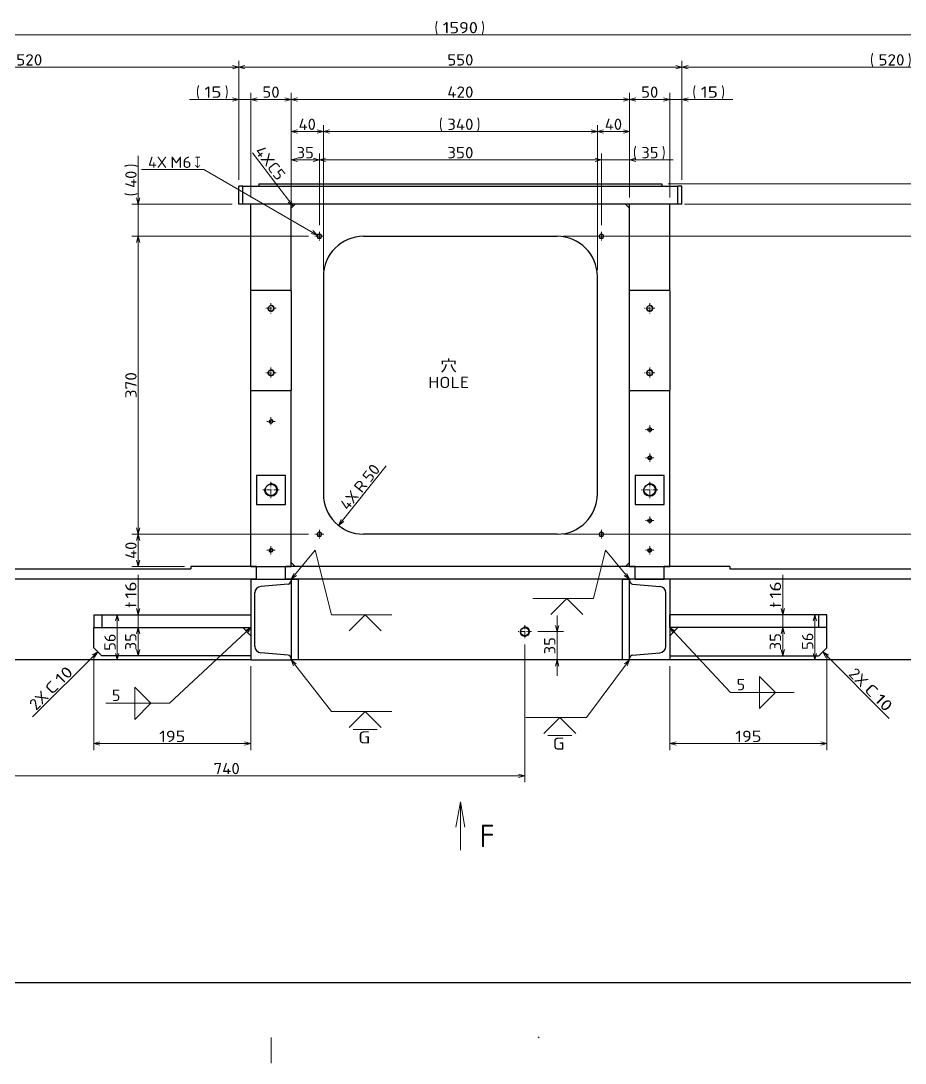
# Model space of a CAD drawing. Extents: x 0 to 1254, y -12 to 833.
# Drawn here: x 219.4 to 493.7, y 0 to 323.6 of the extents above; entities that cross this region are included whole.
import ezdxf
from ezdxf.enums import TextEntityAlignment as Align

# ---------------------------------------------------------------- set-up
doc = ezdxf.new("R2010")
doc.units = 0
doc.linetypes.add('DASHDOT', pattern=[18.5, 12, -3, 0.5, -3])
doc.layers.get('0').update_dxf_attribs({"lineweight": 13})
doc.styles.add('GDT', font='gdt.shx')
doc.styles.get("Standard").update_dxf_attribs({"font": 'isocp.shx'})
doc.dimstyles.get("Standard").update_dxf_attribs({"dimtxt": 2.5, "dimasz": 2.5, "dimexe": 1.25, "dimexo": 0.625, "dimtad": 1, "dimcen": 2.5, "dimadec": 0, "dimazin": 0, "dimtfac": 1, "dimtmove": 0, "dimatfit": 0, "dimfxl": 1, "dimarcsym": 0})

# ---------------------------------------------------------------- blocks, each defined once
blk = doc.blocks.new('*D7')
at = {"color": 7, "lineweight": 13}
blk.add_line((317.908657, 166.945635), (332.735651, 185.479376), dxfattribs=at)
blk.add_lwpolyline([(318.711269, 168.777525), (317.908657, 166.945635), (319.519684, 168.130793)], dxfattribs=at)
for s, rotation, width, p, p2 in [('50', 51.340198, 0.868248, (327.751087, 180.049063), (331.095825, 184.229986)), ('R', 51.340171, 1.078997, (325.104259, 176.74053), (327.126392, 179.268194)), ('4X', 51.340203, 0.953546, (320.806232, 171.367995), (324.479565, 175.959662))]:
    blk.add_text(s, height=3.5, rotation=rotation, dxfattribs=dict(at, width=width)).set_placement(p, p2, align=Align.FIT)
blk = doc.blocks.new('*D8')
at = {"color": 214, "lineweight": 13}
for p, q in [((276.165344, 277.413908), (256.835579, 277.413908)), ((311.318119, 257.081999), (276.165344, 277.413908))]:
    blk.add_line(p, q, dxfattribs=at)
blk.add_lwpolyline([(309.386669, 257.601134), (311.318119, 257.081999), (309.905006, 258.497313)], dxfattribs=at)
blk.add_arc((311.967346, 256.706496), 0.75, 357.166711, 170.000007, dxfattribs=at)
for s, width, p, p2 in [('4X', 0.953546, (258.835579, 277.913908), (264.715782, 277.913908)), ('M6', 0.967101, (265.715782, 277.913908), (272.324303, 277.913908))]:
    blk.add_text(s, height=3.5, dxfattribs=dict(at, width=width)).set_placement(p, p2, align=Align.FIT)
at = {"color": 214, "lineweight": 13, "style": 'GDT', "width": 0.52601}
blk.add_text('x', height=3.5, dxfattribs=at).set_placement((273.32431, 277.913908), (275.165344, 277.913908), align=Align.FIT)
blk = doc.blocks.new('*D11')
at = {"color": 7, "lineweight": 13}
for p, q in [((385.717346, 120.206496), (385.717346, 138.956496)), ((379.754847, 133.956496), (387.717346, 133.956496))]:
    blk.add_line(p, q, dxfattribs=at)
for points in [[(385.199709, 135.888348), (385.717346, 133.956496), (386.234983, 135.888348)], [(386.234983, 123.274644), (385.717346, 125.206496), (385.199709, 123.274644)]]:
    blk.add_lwpolyline(points, dxfattribs=at)
at = {"color": 7, "lineweight": 13, "width": 0.868247}
blk.add_text('35', height=3.5, rotation=90, dxfattribs=at).set_placement((385.217346, 126.9044), (385.217346, 132.258591), align=Align.FIT)
blk = doc.blocks.new('*D12')
at = {"color": 7, "lineweight": 13}
for p, q in [((426.467346, 266.706496), (607.717346, 266.706496)), ((605.717346, 154.206496), (605.717346, 266.706496)), ((556.467346, 154.206496), (607.717346, 154.206496))]:
    blk.add_line(p, q, dxfattribs=at)
for points in [[(606.234985, 264.774641), (605.717346, 266.706496), (605.199707, 264.774641)], [(605.199707, 156.138346), (605.717346, 154.206496), (606.234985, 156.138346)]]:
    blk.add_lwpolyline(points, dxfattribs=at)
for s, p in [(')', (605.217346, 215.51589)), ('(', (605.217346, 203.819067))]:
    blk.add_text(s, height=3.5, rotation=90.000003, dxfattribs=at).set_placement(p)
at = {"color": 7, "lineweight": 13, "width": 0.854609}
blk.add_text('450', height=3.5, rotation=90, dxfattribs=at).set_placement((605.217346, 206.397101), (605.217346, 214.51589), align=Align.FIT)
blk = doc.blocks.new('*D13')
at = {"color": 7, "lineweight": 13}
for p, q in [((605.717346, 266.706496), (605.717346, 285.185683)), ((420.217346, 272.956496), (607.717346, 272.956496)), ((426.467346, 266.706496), (607.717346, 266.706496))]:
    blk.add_line(p, q, dxfattribs=at)
for points in [[(606.234985, 271.024641), (605.717346, 272.956496), (605.199707, 271.024641)], [(605.199707, 268.63835), (605.717346, 266.706496), (606.234985, 268.63835)]]:
    blk.add_lwpolyline(points, dxfattribs=at)
at = {"color": 7, "lineweight": 13, "width": 0.868247}
blk.add_text('25', height=3.5, rotation=90, dxfattribs=at).set_placement((605.217346, 277.831496), (605.217346, 283.185683), align=Align.FIT)
blk = doc.blocks.new('*D14')
at = {"color": 7, "lineweight": 13}
for p, q in [((156.967346, 156.206496), (156.967346, 311.206496)), ((286.967346, 274.206496), (286.967346, 311.206496)), ((156.967346, 309.206496), (286.967346, 309.206496))]:
    blk.add_line(p, q, dxfattribs=at)
for points in [[(158.8992, 309.724135), (156.967346, 309.206496), (158.8992, 308.688856)], [(285.035492, 308.688856), (286.967346, 309.206496), (285.035492, 309.724135)]]:
    blk.add_lwpolyline(points, dxfattribs=at)
at = {"color": 7, "lineweight": 13, "width": 0.854608}
blk.add_text('520', height=3.5, dxfattribs=at).set_placement((217.907959, 309.706496), (226.026733, 309.706496), align=Align.FIT)
blk = doc.blocks.new('*D15')
at = {"color": 7, "lineweight": 13}
for p, q in [((286.967346, 274.206496), (286.967346, 311.206496)), ((424.467346, 274.206496), (424.467346, 311.206496)), ((286.967346, 309.206496), (424.467346, 309.206496))]:
    blk.add_line(p, q, dxfattribs=at)
for points in [[(288.8992, 309.724135), (286.967346, 309.206496), (288.8992, 308.688856)], [(422.535492, 308.688856), (424.467346, 309.206496), (422.535492, 309.724135)]]:
    blk.add_lwpolyline(points, dxfattribs=at)
at = {"color": 7, "lineweight": 13, "width": 0.854609}
blk.add_text('550', height=3.5, dxfattribs=at).set_placement((351.657953, 309.706496), (359.776739, 309.706496), align=Align.FIT)
blk = doc.blocks.new('*D16')
at = {"color": 7, "lineweight": 13}
for p, q in [((424.467346, 274.206496), (424.467346, 311.206496)), ((554.467346, 156.206496), (554.467346, 311.206496)), ((424.467346, 309.206496), (554.467346, 309.206496))]:
    blk.add_line(p, q, dxfattribs=at)
for points in [[(426.3992, 309.724135), (424.467346, 309.206496), (426.3992, 308.688856)], [(552.535492, 308.688856), (554.467346, 309.206496), (552.535492, 309.724135)]]:
    blk.add_lwpolyline(points, dxfattribs=at)
for s, p in [('(', (482.829918, 309.706496)), (')', (494.526733, 309.706496))]:
    blk.add_text(s, height=3.5, dxfattribs=at).set_placement(p)
at = {"color": 7, "lineweight": 13, "width": 0.854608}
blk.add_text('520', height=3.5, dxfattribs=at).set_placement((485.407959, 309.706496), (493.526733, 309.706496), align=Align.FIT)
blk = doc.blocks.new('*D17')
at = {"color": 7, "lineweight": 13}
for p, q in [((420.217346, 272.956496), (627.717346, 272.956496)), ((625.717346, 125.206496), (625.717346, 272.956496)), ((530.217346, 125.206496), (627.717346, 125.206496))]:
    blk.add_line(p, q, dxfattribs=at)
for points in [[(626.234985, 271.024641), (625.717346, 272.956496), (625.199707, 271.024641)], [(625.199707, 127.138347), (625.717346, 125.206496), (626.234985, 127.138347)]]:
    blk.add_lwpolyline(points, dxfattribs=at)
at = {"color": 7, "lineweight": 13, "width": 0.955152}
blk.add_text('591', height=3.5, rotation=90, dxfattribs=at).set_placement((625.217346, 195.022101), (625.217346, 203.14089), align=Align.FIT)
blk = doc.blocks.new('*D18')
at = {"color": 7, "lineweight": 13}
for p, q in [((156.967346, 156.206496), (156.967346, 321.206496)), ((554.467346, 156.206496), (554.467346, 321.206496)), ((156.967346, 319.206496), (554.467346, 319.206496))]:
    blk.add_line(p, q, dxfattribs=at)
for points in [[(158.8992, 319.724135), (156.967346, 319.206496), (158.8992, 318.688856)], [(552.535492, 318.688856), (554.467346, 319.206496), (552.535492, 319.724135)]]:
    blk.add_lwpolyline(points, dxfattribs=at)
for s, p in [(')', (362.159037, 319.706496)), ('(', (347.697621, 319.706496))]:
    blk.add_text(s, height=3.5, dxfattribs=at).set_placement(p)
at = {"color": 7, "lineweight": 13, "width": 0.848056}
blk.add_text('1590', height=3.5, dxfattribs=at).set_placement((350.275656, 319.706496), (361.159037, 319.706496), align=Align.FIT)
blk = doc.blocks.new('*D23')
at = {"color": 7, "lineweight": 13}
for p, q in [((241.967346, 126.956496), (241.967346, 97.206496)), ((290.717346, 123.206496), (290.717346, 97.206496)), ((241.967346, 99.206496), (290.717346, 99.206496))]:
    blk.add_line(p, q, dxfattribs=at)
for points in [[(243.8992, 99.724133), (241.967346, 99.206496), (243.8992, 98.688858)], [(288.785492, 98.688858), (290.717346, 99.206496), (288.785492, 99.724133)]]:
    blk.add_lwpolyline(points, dxfattribs=at)
at = {"color": 7, "lineweight": 13, "width": 0.854609}
blk.add_text('195', height=3.5, dxfattribs=at).set_placement((262.282951, 99.706496), (270.401741, 99.706496), align=Align.FIT)
blk = doc.blocks.new('*D24')
at = {"color": 7, "lineweight": 13}
for p, q in [((469.467346, 126.956496), (469.467346, 97.206496)), ((420.717346, 123.206496), (420.717346, 97.206496)), ((420.717346, 99.206496), (469.467346, 99.206496))]:
    blk.add_line(p, q, dxfattribs=at)
for points in [[(422.6492, 99.724133), (420.717346, 99.206496), (422.6492, 98.688858)], [(467.535492, 98.688858), (469.467346, 99.206496), (467.535492, 99.724133)]]:
    blk.add_lwpolyline(points, dxfattribs=at)
at = {"color": 7, "lineweight": 13, "width": 0.854609}
blk.add_text('195', height=3.5, dxfattribs=at).set_placement((441.032951, 99.706496), (449.151741, 99.706496), align=Align.FIT)
blk = doc.blocks.new('*D25')
at = {"color": 7, "lineweight": 13}
for p, q in [((256.217346, 135.206496), (253.717346, 135.206496)), ((255.717346, 126.456496), (255.717346, 135.206496))]:
    blk.add_line(p, q, dxfattribs=at)
for points in [[(256.234985, 133.274644), (255.717346, 135.206496), (255.199707, 133.274644)], [(255.199707, 128.388347), (255.717346, 126.456496), (256.234985, 128.388347)]]:
    blk.add_lwpolyline(points, dxfattribs=at)
at = {"color": 7, "lineweight": 13, "width": 0.868247}
blk.add_text('35', height=3.5, rotation=90, dxfattribs=at).set_placement((255.217346, 128.1544), (255.217346, 133.508591), align=Align.FIT)
blk = doc.blocks.new('*D26')
at = {"color": 7, "lineweight": 13}
for p, q in [((255.717346, 130.206496), (255.717346, 151.560686)), ((256.217346, 139.206496), (253.717346, 139.206496)), ((256.217346, 135.206496), (253.717346, 135.206496))]:
    blk.add_line(p, q, dxfattribs=at)
for points in [[(255.199707, 141.138348), (255.717346, 139.206496), (256.234985, 141.138348)], [(256.234985, 133.274644), (255.717346, 135.206496), (255.199707, 133.274644)]]:
    blk.add_lwpolyline(points, dxfattribs=at)
for s, width, p, p2 in [('16', 0.868247, (255.217346, 144.206496), (255.217346, 149.560686)), ('t', 1.092485, (255.217346, 141.385687), (255.217346, 143.206496))]:
    blk.add_text(s, height=3.5, rotation=90, dxfattribs=dict(at, width=width)).set_placement(p, p2, align=Align.FIT)
blk = doc.blocks.new('*D27')
at = {"color": 7, "lineweight": 13}
for p, q in [((387.717346, 164.206496), (597.717346, 164.206496)), ((595.717346, 154.206496), (595.717346, 164.206496)), ((556.467346, 154.206496), (597.717346, 154.206496))]:
    blk.add_line(p, q, dxfattribs=at)
for points in [[(596.234985, 162.274645), (595.717346, 164.206496), (595.199707, 162.274645)], [(595.199707, 156.138346), (595.717346, 154.206496), (596.234985, 156.138346)]]:
    blk.add_lwpolyline(points, dxfattribs=at)
at = {"color": 7, "lineweight": 13, "width": 0.868247}
blk.add_text('40', height=3.5, rotation=90, dxfattribs=at).set_placement((595.217346, 156.529402), (595.217346, 161.883589), align=Align.FIT)
blk = doc.blocks.new('*D28')
at = {"color": 7, "lineweight": 13}
for p, q in [((387.717346, 256.706496), (597.717346, 256.706496)), ((595.717346, 164.206496), (595.717346, 256.706496)), ((387.717346, 164.206496), (597.717346, 164.206496))]:
    blk.add_line(p, q, dxfattribs=at)
for points in [[(596.234985, 254.774641), (595.717346, 256.706496), (595.199707, 254.774641)], [(595.199707, 166.138346), (595.717346, 164.206496), (596.234985, 166.138346)]]:
    blk.add_lwpolyline(points, dxfattribs=at)
for s, p in [(')', (595.217346, 215.51589)), ('(', (595.217346, 203.819067))]:
    blk.add_text(s, height=3.5, rotation=90.000003, dxfattribs=at).set_placement(p)
at = {"color": 7, "lineweight": 13, "width": 0.854609}
blk.add_text('370', height=3.5, rotation=90, dxfattribs=at).set_placement((595.217346, 206.397101), (595.217346, 214.51589), align=Align.FIT)
blk = doc.blocks.new('*D29')
at = {"color": 7, "lineweight": 13}
for p, q in [((425.217346, 266.706496), (597.717346, 266.706496)), ((595.717346, 256.706496), (595.717346, 266.706496)), ((387.717346, 256.706496), (597.717346, 256.706496))]:
    blk.add_line(p, q, dxfattribs=at)
for points in [[(596.234985, 264.774641), (595.717346, 266.706496), (595.199707, 264.774641)], [(595.199707, 258.63835), (595.717346, 256.706496), (596.234985, 258.63835)]]:
    blk.add_lwpolyline(points, dxfattribs=at)
at = {"color": 7, "lineweight": 13, "width": 0.868247}
blk.add_text('40', height=3.5, rotation=90, dxfattribs=at).set_placement((595.217346, 259.029402), (595.217346, 264.383589), align=Align.FIT)
blk = doc.blocks.new('*D30')
at = {"color": 7, "lineweight": 13}
for p, q in [((420.717346, 268.706496), (420.717346, 301.206496)), ((424.467346, 274.206496), (424.467346, 301.206496)), ((415.717346, 299.206496), (440.215721, 299.206496))]:
    blk.add_line(p, q, dxfattribs=at)
for points in [[(418.785496, 298.688856), (420.717346, 299.206496), (418.785496, 299.724135)], [(426.3992, 299.724135), (424.467346, 299.206496), (426.3992, 298.688856)]]:
    blk.add_lwpolyline(points, dxfattribs=at)
for s, p in [('(', (427.70546, 299.706496)), (')', (436.637688, 299.706496))]:
    blk.add_text(s, height=3.5, dxfattribs=at).set_placement(p)
at = {"color": 7, "lineweight": 13, "width": 0.868247}
blk.add_text('15', height=3.5, dxfattribs=at).set_placement((430.283501, 299.706496), (435.637688, 299.706496), align=Align.FIT)
blk = doc.blocks.new('*D31')
at = {"color": 7, "lineweight": 13}
for p, q in [((408.217346, 268.706496), (408.217346, 301.206496)), ((420.717346, 268.706496), (420.717346, 301.206496)), ((408.217346, 299.206496), (420.717346, 299.206496))]:
    blk.add_line(p, q, dxfattribs=at)
for points in [[(410.149197, 299.724135), (408.217346, 299.206496), (410.149197, 298.688856)], [(418.785496, 298.688856), (420.717346, 299.206496), (418.785496, 299.724135)]]:
    blk.add_lwpolyline(points, dxfattribs=at)
at = {"color": 7, "lineweight": 13, "width": 0.868247}
blk.add_text('50', height=3.5, dxfattribs=at).set_placement((411.790253, 299.706496), (417.14444, 299.706496), align=Align.FIT)
blk = doc.blocks.new('*D32')
at = {"color": 7, "lineweight": 13}
for p, q in [((303.217346, 268.706496), (303.217346, 301.206496)), ((408.217346, 268.706496), (408.217346, 301.206496)), ((303.217346, 299.206496), (408.217346, 299.206496))]:
    blk.add_line(p, q, dxfattribs=at)
for points in [[(305.149197, 299.724135), (303.217346, 299.206496), (305.149197, 298.688856)], [(406.285496, 298.688856), (408.217346, 299.206496), (406.285496, 299.724135)]]:
    blk.add_lwpolyline(points, dxfattribs=at)
at = {"color": 7, "lineweight": 13, "width": 0.854609}
blk.add_text('420', height=3.5, dxfattribs=at).set_placement((351.657953, 299.706496), (359.776739, 299.706496), align=Align.FIT)
blk = doc.blocks.new('*D33')
at = {"color": 7, "lineweight": 13}
for p, q in [((290.717346, 268.706496), (290.717346, 301.206496)), ((303.217346, 268.706496), (303.217346, 301.206496)), ((290.717346, 299.206496), (303.217346, 299.206496))]:
    blk.add_line(p, q, dxfattribs=at)
for points in [[(292.649197, 299.724135), (290.717346, 299.206496), (292.649197, 298.688856)], [(301.285496, 298.688856), (303.217346, 299.206496), (301.285496, 299.724135)]]:
    blk.add_lwpolyline(points, dxfattribs=at)
at = {"color": 7, "lineweight": 13, "width": 0.868247}
blk.add_text('50', height=3.5, dxfattribs=at).set_placement((294.290253, 299.706496), (299.64444, 299.706496), align=Align.FIT)
blk = doc.blocks.new('*D34')
at = {"color": 7, "lineweight": 13}
for p, q in [((286.967346, 274.206496), (286.967346, 301.206496)), ((290.717346, 268.706496), (290.717346, 301.206496)), ((271.700371, 299.206496), (295.717346, 299.206496))]:
    blk.add_line(p, q, dxfattribs=at)
for points in [[(285.035492, 298.688856), (286.967346, 299.206496), (285.035492, 299.724135)], [(292.649197, 299.724135), (290.717346, 299.206496), (292.649197, 298.688856)]]:
    blk.add_lwpolyline(points, dxfattribs=at)
for s, p in [('(', (273.700371, 299.706496)), (')', (282.632599, 299.706496))]:
    blk.add_text(s, height=3.5, dxfattribs=at).set_placement(p)
at = {"color": 7, "lineweight": 13, "width": 0.868247}
blk.add_text('15', height=3.5, dxfattribs=at).set_placement((276.278412, 299.706496), (281.632599, 299.706496), align=Align.FIT)
blk = doc.blocks.new('*D35')
at = {"color": 7, "lineweight": 13}
for p, q in [((398.217346, 246.206496), (398.217346, 291.206496)), ((398.217346, 289.206496), (408.217346, 289.206496)), ((408.217346, 268.706496), (408.217346, 291.206496))]:
    blk.add_line(p, q, dxfattribs=at)
for points in [[(400.149197, 289.724135), (398.217346, 289.206496), (400.149197, 288.688856)], [(406.285496, 288.688856), (408.217346, 289.206496), (406.285496, 289.724135)]]:
    blk.add_lwpolyline(points, dxfattribs=at)
at = {"color": 7, "lineweight": 13, "width": 0.868247}
blk.add_text('40', height=3.5, dxfattribs=at).set_placement((400.540253, 289.706496), (405.89444, 289.706496), align=Align.FIT)
blk = doc.blocks.new('*D36')
at = {"color": 7, "lineweight": 13}
for p, q in [((313.217346, 246.206496), (313.217346, 291.206496)), ((313.217346, 289.206496), (398.217346, 289.206496)), ((398.217346, 246.206496), (398.217346, 291.206496))]:
    blk.add_line(p, q, dxfattribs=at)
for points in [[(315.149197, 289.724135), (313.217346, 289.206496), (315.149197, 288.688856)], [(396.285496, 288.688856), (398.217346, 289.206496), (396.285496, 289.724135)]]:
    blk.add_lwpolyline(points, dxfattribs=at)
for s, p in [('(', (349.079919, 289.706496)), (')', (360.776739, 289.706496))]:
    blk.add_text(s, height=3.5, dxfattribs=at).set_placement(p)
at = {"color": 7, "lineweight": 13, "width": 0.854609}
blk.add_text('340', height=3.5, dxfattribs=at).set_placement((351.657953, 289.706496), (359.776739, 289.706496), align=Align.FIT)
blk = doc.blocks.new('*D37')
at = {"color": 7, "lineweight": 13}
for p, q in [((303.217346, 267.456496), (303.217346, 291.206496)), ((303.217346, 289.206496), (313.217346, 289.206496)), ((313.217346, 246.206496), (313.217346, 291.206496))]:
    blk.add_line(p, q, dxfattribs=at)
for points in [[(305.149197, 289.724135), (303.217346, 289.206496), (305.149197, 288.688856)], [(311.285496, 288.688856), (313.217346, 289.206496), (311.285496, 289.724135)]]:
    blk.add_lwpolyline(points, dxfattribs=at)
at = {"color": 7, "lineweight": 13, "width": 0.868247}
blk.add_text('40', height=3.5, dxfattribs=at).set_placement((305.540253, 289.706496), (310.89444, 289.706496), align=Align.FIT)
blk = doc.blocks.new('*D38')
at = {"color": 7, "lineweight": 13}
for p, q in [((455.217346, 135.206496), (457.717346, 135.206496)), ((455.717346, 126.456496), (455.717346, 135.206496))]:
    blk.add_line(p, q, dxfattribs=at)
for points in [[(456.234985, 133.274644), (455.717346, 135.206496), (455.199707, 133.274644)], [(455.199707, 128.388347), (455.717346, 126.456496), (456.234985, 128.388347)]]:
    blk.add_lwpolyline(points, dxfattribs=at)
at = {"color": 7, "lineweight": 13, "width": 0.868247}
blk.add_text('35', height=3.5, rotation=90, dxfattribs=at).set_placement((455.217346, 128.1544), (455.217346, 133.508591), align=Align.FIT)
blk = doc.blocks.new('*D39')
at = {"color": 7, "lineweight": 13}
for p, q in [((455.717346, 130.206496), (455.717346, 151.560686)), ((455.217346, 139.206496), (457.717346, 139.206496)), ((455.217346, 135.206496), (457.717346, 135.206496))]:
    blk.add_line(p, q, dxfattribs=at)
for points in [[(455.199707, 141.138348), (455.717346, 139.206496), (456.234985, 141.138348)], [(456.234985, 133.274644), (455.717346, 135.206496), (455.199707, 133.274644)]]:
    blk.add_lwpolyline(points, dxfattribs=at)
for s, width, p, p2 in [('16', 0.868247, (455.217346, 144.206496), (455.217346, 149.560686)), ('t', 1.092485, (455.217346, 141.385687), (455.217346, 143.206496))]:
    blk.add_text(s, height=3.5, rotation=90, dxfattribs=dict(at, width=width)).set_placement(p, p2, align=Align.FIT)
blk = doc.blocks.new('*D40')
at = {"color": 7, "lineweight": 13}
for p, q in [((256.217346, 139.206496), (247.278183, 139.206496)), ((249.278183, 125.206496), (249.278183, 139.206496))]:
    blk.add_line(p, q, dxfattribs=at)
for points in [[(249.795822, 137.274643), (249.278183, 139.206496), (248.760544, 137.274643)], [(248.760544, 127.138347), (249.278183, 125.206496), (249.795822, 127.138347)]]:
    blk.add_lwpolyline(points, dxfattribs=at)
at = {"color": 7, "lineweight": 13, "width": 0.868247}
blk.add_text('56', height=3.5, rotation=90, dxfattribs=at).set_placement((248.778183, 128.017369), (248.778183, 133.371559), align=Align.FIT)
blk = doc.blocks.new('*D41')
at = {"color": 7, "lineweight": 13}
for p, q in [((455.217346, 139.206496), (467.717346, 139.206496)), ((465.717346, 125.206496), (465.717346, 139.206496))]:
    blk.add_line(p, q, dxfattribs=at)
for points in [[(466.234985, 137.274643), (465.717346, 139.206496), (465.199707, 137.274643)], [(465.199707, 127.138347), (465.717346, 125.206496), (466.234985, 127.138347)]]:
    blk.add_lwpolyline(points, dxfattribs=at)
at = {"color": 7, "lineweight": 13, "width": 0.868247}
blk.add_text('56', height=3.5, rotation=90, dxfattribs=at).set_placement((465.217346, 128.295742), (465.217346, 133.649933), align=Align.FIT)
blk = doc.blocks.new('*D42')
at = {"color": 7, "lineweight": 13}
for p, q in [((420.217346, 272.956496), (617.717346, 272.956496)), ((615.717346, 154.206496), (615.717346, 272.956496)), ((556.467346, 154.206496), (617.717346, 154.206496))]:
    blk.add_line(p, q, dxfattribs=at)
for points in [[(616.234985, 271.024641), (615.717346, 272.956496), (615.199707, 271.024641)], [(615.199707, 156.138346), (615.717346, 154.206496), (616.234985, 156.138346)]]:
    blk.add_lwpolyline(points, dxfattribs=at)
for s, p in [(')', (615.217346, 218.64089)), ('(', (615.217346, 206.944067))]:
    blk.add_text(s, height=3.5, rotation=90.000003, dxfattribs=at).set_placement(p)
at = {"color": 7, "lineweight": 13, "width": 0.854609}
blk.add_text('475', height=3.5, rotation=90, dxfattribs=at).set_placement((615.217346, 209.522101), (615.217346, 217.64089), align=Align.FIT)
blk = doc.blocks.new('*D44')
at = {"color": 7, "lineweight": 13}
for p, q in [((190.717346, 129.918995), (190.717346, 87.206496)), ((375.717346, 129.918995), (375.717346, 87.206496)), ((190.717346, 89.206496), (375.717346, 89.206496))]:
    blk.add_line(p, q, dxfattribs=at)
for points in [[(192.6492, 89.724133), (190.717346, 89.206496), (192.6492, 88.688858)], [(373.785494, 88.688858), (375.717346, 89.206496), (373.785494, 89.724133)]]:
    blk.add_lwpolyline(points, dxfattribs=at)
at = {"color": 7, "lineweight": 13, "width": 0.854609}
blk.add_text('740', height=3.5, dxfattribs=at).set_placement((279.157951, 89.706496), (287.276741, 89.706496), align=Align.FIT)
blk = doc.blocks.new('*D46')
at = {"color": 7, "lineweight": 13}
for p, q in [((303.217346, 267.456496), (303.217346, 282.403776)), ((311.967346, 260.106489), (311.967346, 282.403776)), ((303.217346, 280.403776), (311.967346, 280.403776))]:
    blk.add_line(p, q, dxfattribs=at)
for points in [[(305.149197, 280.921416), (303.217346, 280.403776), (305.149197, 279.886137)], [(310.035496, 279.886137), (311.967346, 280.403776), (310.035496, 280.921416)]]:
    blk.add_lwpolyline(points, dxfattribs=at)
at = {"color": 7, "lineweight": 13, "width": 0.868247}
blk.add_text('35', height=3.5, dxfattribs=at).set_placement((304.915253, 280.903776), (310.26944, 280.903776), align=Align.FIT)
blk = doc.blocks.new('*D47')
at = {"color": 7, "lineweight": 13}
for p, q in [((311.967346, 260.106489), (311.967346, 282.403776)), ((399.467346, 260.106489), (399.467346, 282.403776)), ((311.967346, 280.403776), (399.467346, 280.403776))]:
    blk.add_line(p, q, dxfattribs=at)
for points in [[(313.899197, 280.921416), (311.967346, 280.403776), (313.899197, 279.886137)], [(397.535496, 279.886137), (399.467346, 280.403776), (397.535496, 280.921416)]]:
    blk.add_lwpolyline(points, dxfattribs=at)
at = {"color": 7, "lineweight": 13, "width": 0.854609}
blk.add_text('350', height=3.5, dxfattribs=at).set_placement((351.657953, 280.903776), (359.776739, 280.903776), align=Align.FIT)
blk = doc.blocks.new('*D48')
at = {"color": 7, "lineweight": 13}
for p, q in [((399.467346, 260.106489), (399.467346, 282.403776)), ((408.217346, 268.706496), (408.217346, 282.403776)), ((394.467346, 280.403776), (421.78949, 280.403776))]:
    blk.add_line(p, q, dxfattribs=at)
for points in [[(397.535496, 279.886137), (399.467346, 280.403776), (397.535496, 280.921416)], [(410.149197, 280.921416), (408.217346, 280.403776), (410.149197, 279.886137)]]:
    blk.add_lwpolyline(points, dxfattribs=at)
for s, p in [('(', (409.279232, 280.903776)), (')', (418.21146, 280.903776))]:
    blk.add_text(s, height=3.5, dxfattribs=at).set_placement(p)
at = {"color": 7, "lineweight": 13, "width": 0.868247}
blk.add_text('35', height=3.5, dxfattribs=at).set_placement((411.857269, 280.903776), (417.211456, 280.903776), align=Align.FIT)
blk = doc.blocks.new('*D49')
at = {"color": 7, "lineweight": 13}
for p, q in [((255.774689, 251.706496), (255.774689, 281.638716)), ((284.967346, 266.706496), (253.774689, 266.706496)), ((308.567345, 256.706496), (253.774689, 256.706496))]:
    blk.add_line(p, q, dxfattribs=at)
for points in [[(255.25705, 268.63835), (255.774689, 266.706496), (256.292328, 268.63835)], [(256.292328, 254.774641), (255.774689, 256.706496), (255.25705, 254.774641)]]:
    blk.add_lwpolyline(points, dxfattribs=at)
for s, p in [(')', (255.274689, 278.060683)), ('(', (255.274689, 269.128462))]:
    blk.add_text(s, height=3.5, rotation=90.000003, dxfattribs=at).set_placement(p)
at = {"color": 7, "lineweight": 13, "width": 0.868247}
blk.add_text('40', height=3.5, rotation=90, dxfattribs=at).set_placement((255.274689, 271.706496), (255.274689, 277.060683), align=Align.FIT)
blk = doc.blocks.new('*D50')
at = {"color": 7, "lineweight": 13}
for p, q in [((308.567345, 256.706496), (253.774689, 256.706496)), ((255.774689, 164.206496), (255.774689, 256.706496)), ((308.567345, 164.206496), (253.774689, 164.206496))]:
    blk.add_line(p, q, dxfattribs=at)
for points in [[(256.292328, 254.774641), (255.774689, 256.706496), (255.25705, 254.774641)], [(255.25705, 166.138346), (255.774689, 164.206496), (256.292328, 166.138346)]]:
    blk.add_lwpolyline(points, dxfattribs=at)
at = {"color": 7, "lineweight": 13, "width": 0.854609}
blk.add_text('370', height=3.5, rotation=90, dxfattribs=at).set_placement((255.274689, 206.397101), (255.274689, 214.51589), align=Align.FIT)
blk = doc.blocks.new('*D51')
at = {"color": 7, "lineweight": 13}
for p, q in [((308.567345, 164.206496), (253.774689, 164.206496)), ((255.774689, 154.206496), (255.774689, 164.206496)), ((270.092346, 154.206496), (253.774689, 154.206496))]:
    blk.add_line(p, q, dxfattribs=at)
for points in [[(256.292328, 162.274645), (255.774689, 164.206496), (255.25705, 162.274645)], [(255.25705, 156.138346), (255.774689, 154.206496), (256.292328, 156.138346)]]:
    blk.add_lwpolyline(points, dxfattribs=at)
at = {"color": 7, "lineweight": 13, "width": 0.868247}
blk.add_text('40', height=3.5, rotation=90, dxfattribs=at).set_placement((255.274689, 156.529402), (255.274689, 161.883589), align=Align.FIT)

msp = doc.modelspace()

# ---------------------------------------------------------------- linework, layer by layer
at = {"color": 7, "lineweight": 25}
for p, q in [((288.2173, 272.2065), (286.9673, 272.2065)), ((286.9673, 266.7065), (286.9673, 272.2065)), ((288.2173, 266.7065), (288.2173, 272.2065)), ((288.2173, 272.2065), (423.2173, 272.2065)), ((293.2173, 272.9565), (418.2173, 272.9565)), ((293.2173, 272.9565), (293.2173, 272.2065)), ((418.2173, 272.9565), (418.2173, 272.2065)), ((423.2173, 266.7065), (423.2173, 272.2065)), ((424.4673, 272.2065), (423.2173, 272.2065)), ((424.4673, 266.7065), (424.4673, 272.2065)), ((288.2173, 266.7065), (286.9673, 266.7065)), ((423.2173, 266.7065), (288.2173, 266.7065)), ((290.7173, 239.7065), (290.7173, 266.7065)), ((303.2173, 239.7065), (303.2173, 266.7065)), ((303.2173, 265.4565), (304.4673, 266.7065)), ((303.2173, 239.7065), (303.2173, 265.4565)), ((406.9673, 266.7065), (408.2173, 265.4565)), ((408.2173, 239.7065), (408.2173, 266.7065)), ((420.7173, 239.7065), (420.7173, 266.7065)), ((424.4673, 266.7065), (423.2173, 266.7065)), ((325.7173, 256.7065), (385.7173, 256.7065)), ((313.2173, 244.2065), (313.2173, 176.7065)), ((398.2173, 176.7065), (398.2173, 244.2065)), ((290.7173, 239.7065), (290.9673, 239.9565)), ((290.7173, 208.9565), (290.7173, 239.7065)), ((290.9673, 239.9565), (302.9673, 239.9565)), ((302.9673, 239.9565), (303.2173, 239.7065)), ((303.2173, 239.7065), (303.2173, 208.9565)), ((408.2173, 239.7065), (408.4673, 239.9565)), ((408.2173, 208.9565), (408.2173, 239.7065)), ((408.4673, 239.9565), (420.4673, 239.9565)), ((420.4673, 239.9565), (420.7173, 239.7065)), ((420.7173, 239.7065), (420.7173, 208.9565)), ((290.7173, 154.2065), (290.7173, 208.9565)), ((290.7173, 208.9565), (290.9673, 208.7065)), ((302.9673, 208.7065), (290.9673, 208.7065)), ((303.2173, 208.9565), (302.9673, 208.7065)), ((303.2173, 154.2065), (303.2173, 208.9565)), ((303.2173, 155.4565), (303.2173, 208.9565)), ((408.2173, 154.2065), (408.2173, 208.9565)), ((408.2173, 208.9565), (408.4673, 208.7065)), ((420.4673, 208.7065), (408.4673, 208.7065)), ((420.7173, 208.9565), (420.4673, 208.7065)), ((420.7173, 154.2065), (420.7173, 208.9565)), ((301.4673, 182.4565), (292.4673, 182.4565)), ((292.4673, 182.4565), (292.4673, 173.4565)), ((301.4673, 173.4565), (301.4673, 182.4565)), ((418.9673, 182.4565), (409.9673, 182.4565)), ((409.9673, 182.4565), (409.9673, 173.4565)), ((418.9673, 173.4565), (418.9673, 182.4565)), ((292.4673, 173.4565), (301.4673, 173.4565)), ((409.9673, 173.4565), (418.9673, 173.4565)), ((385.7173, 164.2065), (325.7173, 164.2065)), ((303.2173, 155.4565), (304.4673, 154.2065)), ((408.2173, 155.4565), (406.9673, 154.2065)), ((192.5923, 153.4565), (272.0923, 153.4565)), ((272.0923, 154.2065), (272.0923, 153.4565)), ((292.4673, 154.2065), (272.0923, 154.2065)), ((290.7173, 154.2065), (292.3173, 154.2065)), ((292.4673, 154.2065), (292.3173, 154.2065)), ((292.4673, 154.2065), (301.4673, 154.2065)), ((292.4673, 150.2065), (292.4673, 154.2065)), ((409.9673, 154.2065), (301.4673, 154.2065)), ((301.6173, 154.2065), (301.4673, 154.2065)), ((301.4673, 150.2065), (301.4673, 154.2065)), ((301.6173, 154.2065), (303.2173, 154.2065)), ((406.9673, 154.2065), (304.4673, 154.2065)), ((408.2173, 154.2065), (409.8173, 154.2065)), ((409.9673, 154.2065), (409.8173, 154.2065)), ((409.9673, 154.2065), (418.9673, 154.2065)), ((409.9673, 150.2065), (409.9673, 154.2065)), ((439.3423, 154.2065), (418.9673, 154.2065)), ((419.1173, 154.2065), (418.9673, 154.2065)), ((418.9673, 150.2065), (418.9673, 154.2065)), ((419.1173, 154.2065), (420.7173, 154.2065)), ((439.3423, 154.2065), (439.3423, 153.4565)), ((439.3423, 153.4565), (518.8423, 153.4565)), ((292.4673, 150.2065), (158.2173, 150.2065)), ((292.4673, 150.2065), (183.2173, 150.2065)), ((290.7173, 150.2065), (303.2173, 150.2065)), ((290.7173, 150.2065), (290.7173, 125.2065)), ((292.4673, 150.2065), (301.4673, 150.2065)), ((409.9673, 150.2065), (301.4673, 150.2065)), ((409.9673, 150.2065), (301.4673, 150.2065)), ((303.2173, 150.2065), (303.2173, 149.7399)), ((303.2173, 150.2065), (303.2173, 125.2065)), ((303.2173, 150.2065), (305.4673, 150.2065)), ((305.4673, 125.2065), (305.4673, 150.2065)), ((405.9673, 150.2065), (405.9673, 125.2065)), ((405.9673, 150.2065), (408.2173, 150.2065)), ((420.7173, 150.2065), (408.2173, 150.2065)), ((408.2173, 150.2065), (408.2173, 149.7399)), ((408.2173, 125.2065), (408.2173, 150.2065)), ((409.9673, 150.2065), (418.9673, 150.2065)), ((553.2173, 150.2065), (418.9673, 150.2065)), ((528.2173, 150.2065), (418.9673, 150.2065)), ((420.7173, 150.2065), (420.7173, 125.2065)), ((291.9673, 129.4063), (291.9673, 146.0067)), ((302.3045, 148.7438), (293.793, 147.9991)), ((409.1302, 148.7438), (417.6417, 147.9991)), ((419.4673, 129.4063), (419.4673, 146.0067)), ((241.9673, 139.2065), (244.4673, 139.2065)), ((241.9673, 139.2065), (241.9673, 135.2065)), ((244.4673, 139.2065), (244.4673, 135.2065)), ((244.4673, 139.2065), (290.7173, 139.2065)), ((290.7173, 139.2065), (290.7173, 135.2065)), ((420.7173, 135.2065), (420.7173, 139.2065)), ((466.9673, 139.2065), (420.7173, 139.2065)), ((466.9673, 135.2065), (466.9673, 139.2065)), ((469.4673, 139.2065), (466.9673, 139.2065)), ((469.4673, 135.2065), (469.4673, 139.2065)), ((241.9673, 128.9565), (241.9673, 135.2065)), ((241.9673, 135.2065), (244.4673, 135.2065)), ((244.4673, 135.2065), (290.7173, 135.2065)), ((288.2173, 135.2065), (290.7173, 132.7065)), ((423.2173, 135.2065), (420.7173, 132.7065)), ((466.9673, 135.2065), (420.7173, 135.2065)), ((420.7173, 132.7065), (420.7173, 126.4565)), ((469.4673, 135.2065), (466.9673, 135.2065)), ((469.4673, 128.9565), (469.4673, 135.2065)), ((241.9673, 128.9565), (244.4673, 126.4565)), ((290.7173, 126.4565), (244.4673, 126.4565)), ((302.3045, 126.6692), (293.793, 127.4139)), ((409.1302, 126.6692), (417.6417, 127.4139)), ((420.7173, 126.4565), (466.9673, 126.4565)), ((469.4673, 128.9565), (466.9673, 126.4565)), ((290.7173, 125.2065), (183.2173, 125.2065)), ((290.7173, 125.2065), (303.2173, 125.2065)), ((303.2173, 125.2065), (303.2173, 125.673)), ((305.4673, 125.2065), (303.2173, 125.2065)), ((405.9673, 125.2065), (305.4673, 125.2065)), ((408.2173, 125.2065), (405.9673, 125.2065)), ((408.2173, 125.2065), (408.2173, 125.673)), ((420.7173, 125.2065), (408.2173, 125.2065)), ((528.2173, 125.2065), (420.7173, 125.2065)), ((40, 25), (1164, 25))]:
    msp.add_line(p, q, dxfattribs=at)
at = {"color": 7, "linetype": 'DASHDOT', "lineweight": 13, "ltscale": 0.07}
for p, q in [((313.3673, 256.7065), (310.5673, 256.7065)), ((311.9673, 258.1065), (311.9673, 255.3065)), ((400.8673, 256.7065), (398.0673, 256.7065)), ((399.4673, 258.1065), (399.4673, 255.3065)), ((311.9673, 165.6065), (311.9673, 162.8065)), ((399.4673, 165.6065), (399.4673, 162.8065)), ((313.3673, 164.2065), (310.5673, 164.2065)), ((400.8673, 164.2065), (398.0673, 164.2065))]:
    msp.add_line(p, q, dxfattribs=at)
at = {"color": 7, "linetype": 'DASHDOT', "lineweight": 13, "ltscale": 0.08}
for p, q in [((298.5673, 234.3315), (295.3673, 234.3315)), ((296.9673, 235.9315), (296.9673, 232.7315)), ((416.0673, 234.3315), (412.8673, 234.3315)), ((414.4673, 235.9315), (414.4673, 232.7315)), ((298.5673, 214.3315), (295.3673, 214.3315)), ((296.9673, 215.9315), (296.9673, 212.7315)), ((416.0673, 214.3315), (412.8673, 214.3315)), ((414.4673, 215.9315), (414.4673, 212.7315))]:
    msp.add_line(p, q, dxfattribs=at)
at = {"color": 7, "linetype": 'DASHDOT', "lineweight": 13, "ltscale": 0.064375}
for p, q in [((298.2548, 199.2065), (295.6798, 199.2065)), ((296.9673, 200.494), (296.9673, 197.919)), ((414.4673, 197.994), (414.4673, 195.419)), ((415.7548, 196.7065), (413.1798, 196.7065)), ((415.7548, 187.9565), (413.1798, 187.9565)), ((414.4673, 189.244), (414.4673, 186.669)), ((415.7548, 168.4565), (413.1798, 168.4565)), ((414.4673, 169.744), (414.4673, 167.169)), ((298.2548, 159.2065), (295.6798, 159.2065)), ((296.9673, 160.494), (296.9673, 157.919)), ((415.7548, 159.2065), (413.1798, 159.2065)), ((414.4673, 160.494), (414.4673, 157.919))]:
    msp.add_line(p, q, dxfattribs=at)
at = {"color": 7, "linetype": 'DASHDOT', "lineweight": 13, "ltscale": 0.12625}
for p, q in [((296.9673, 180.4815), (296.9673, 175.4315)), ((414.4673, 180.4815), (414.4673, 175.4315)), ((299.4923, 177.9565), (294.4423, 177.9565)), ((416.9923, 177.9565), (411.9423, 177.9565))]:
    msp.add_line(p, q, dxfattribs=at)
at = {"color": 7, "lineweight": 13}
for p, q in [((378.2173, 144.2065), (396.999, 144.2065)), ((315.7173, 139.2065), (334.499, 139.2065)), ((436.7173, 139.2065), (432.2173, 139.2065)), ((432.8138, 139.2065), (432.2173, 139.2065)), ((436.7173, 139.2065), (434.872, 139.2065)), ((290.7173, 135.2065), (265.5106, 111.7065)), ((420.7173, 135.2065), (439.5418, 115.0374)), ((243.2011, 127.7227), (223.0142, 107.5359)), ((468.16, 127.6492), (488.7701, 107.0391)), ((303.2173, 125.2065), (315.7173, 109.2065)), ((408.2173, 125.2065), (394.8529, 107.2604)), ((439.5418, 115.0374), (459.335, 115.0374)), ((245.7173, 111.7065), (265.5106, 111.7065)), ((315.7173, 109.2065), (334.499, 109.2065)), ((376.0712, 107.2604), (394.8529, 107.2604)), ((355.7178, 81.1458), (355.7168, 81.1458)), ((355.7173, 81.1458), (355.7173, 66.1458)), ((297, 0), (297, 8))]:
    msp.add_line(p, q, dxfattribs=at)
at = {"color": 7, "linetype": 'DASHDOT', "lineweight": 13, "ltscale": 0.101875}
for p, q in [((375.7173, 135.994), (375.7173, 131.919)), ((377.7548, 133.9565), (373.6798, 133.9565))]:
    msp.add_line(p, q, dxfattribs=at)
at = {"color": 7, "lineweight": 13}
for points in [[(303.8503, 266.0894), (298.8225, 272.6818), (291.1911, 282.5618)], [(302.2671, 267.3116), (303.8503, 266.0894), (303.0903, 267.9394)], [(303.2173, 150.2065), (310.7173, 159.2065), (315.7173, 139.2065)], [(408.2171, 150.2065), (400.7173, 159.2065), (396.999, 144.2065)], [(304.0564, 152.022), (303.2173, 150.2065), (304.8517, 151.3592)], [(406.5827, 151.3592), (408.2171, 150.2065), (407.378, 152.022)], [(383.7403, 139.2345), (388.7123, 144.2065), (393.6843, 139.2345)], [(321.2403, 134.2345), (326.2123, 139.2065), (331.1843, 134.2345)], [(289.6573, 133.5105), (290.7173, 135.2065), (288.9513, 134.2678)], [(422.4139, 134.1474), (420.7173, 135.2065), (421.6571, 133.441)], [(242.2011, 125.9907), (243.2011, 127.7227), (241.469, 126.7227)], [(469.8921, 126.6492), (468.16, 127.6492), (469.16, 125.9171)], [(304.8146, 124.0028), (303.2173, 125.2065), (303.9988, 123.3655)], [(407.4787, 123.3479), (408.2173, 125.2065), (406.6483, 123.9663)], [(321.2403, 104.2345), (326.2123, 109.2065), (331.1843, 104.2345)], [(381.5941, 102.2884), (386.5662, 107.2604), (391.5382, 102.2884)], [(322.4833, 103.613), (326.2123, 103.613), (329.9413, 103.613)], [(382.8372, 101.6669), (386.5662, 101.6669), (390.2952, 101.6669)], [(357.1065, 73.2674), (355.7173, 81.1458), (354.3282, 73.2674)]]:
    msp.add_lwpolyline(points, dxfattribs=at)
for points in [[(448.5623, 115.0374), (453.5343, 115.0374), (448.5623, 120.0095)], [(254.7378, 111.7065), (259.7099, 111.7065), (254.7378, 116.6785)], [(448.5623, 115.0374), (453.5343, 115.0374), (448.5623, 110.0654)], [(254.7378, 111.7065), (259.7099, 111.7065), (254.7378, 106.7345)]]:
    msp.add_lwpolyline(points, close=True, dxfattribs=at)
at = {"color": 7, "lineweight": 25}
for centre, radius in [((311.9673, 256.7065), 0.65), ((399.4673, 256.7065), 0.65), ((296.9673, 234.3315), 0.85), ((414.4673, 234.3315), 0.85), ((296.9673, 214.3315), 0.85), ((414.4673, 214.3315), 0.85), ((296.9673, 199.2065), 0.5375), ((414.4673, 196.7065), 0.5375), ((414.4673, 187.9565), 0.5375), ((296.9673, 177.9565), 1.775), ((414.4673, 177.9565), 1.775), ((414.4673, 168.4565), 0.5375), ((311.9673, 164.2065), 0.65), ((399.4673, 164.2065), 0.65), ((296.9673, 159.2065), 0.5375), ((414.4673, 159.2065), 0.5375), ((375.7173, 133.9565), 1.2875)]:
    msp.add_circle(centre, radius, dxfattribs=at)
at = {"color": 7, "lineweight": 13}
msp.add_circle((380, 8), 0.1, dxfattribs=at)
for centre, radius in [((311.9673, 256.7065), 0.75), ((399.4673, 256.7065), 0.75), ((296.9673, 234.3315), 1), ((414.4673, 234.3315), 1), ((296.9673, 214.3315), 1), ((414.4673, 214.3315), 1), ((296.9673, 199.2065), 0.625), ((414.4673, 196.7065), 0.625), ((414.4673, 187.9565), 0.625), ((296.9673, 177.9565), 2), ((414.4673, 177.9565), 2), ((414.4673, 168.4565), 0.625), ((311.9673, 164.2065), 0.75), ((399.4673, 164.2065), 0.75), ((296.9673, 159.2065), 0.625), ((414.4673, 159.2065), 0.625), ((375.7173, 133.9565), 1.5)]:
    msp.add_arc(centre, radius, 169.999993, 100.000014, dxfattribs=at)
at = {"color": 7, "lineweight": 25}
for centre, radius, start, end in [((325.7173, 244.2065), 12.5, 90, 180), ((385.7173, 244.2065), 12.5, 0, 90), ((325.7173, 176.7065), 12.5, 180, 270), ((385.7173, 176.7065), 12.5, 270, 0), ((302.2173, 149.7399), 1, 275, 0), ((409.2173, 149.7399), 1, 180, 265), ((293.9673, 146.0067), 2, 95, 180), ((417.4673, 146.0067), 2, 0, 85), ((293.9673, 129.4063), 2, 180, 265), ((302.2173, 125.673), 1, 0, 85), ((409.2173, 125.673), 1, 95, 180), ((417.4673, 129.4063), 2, 275, 0)]:
    msp.add_arc(centre, radius, start, end, dxfattribs=at)

# ---------------------------------------------------------------- texts
at = {"color": 7, "lineweight": 13}
for s, rotation, width, p, p2 in [('4XC5', 307.683042, 0.902623, (291.7675, 283.007), (298.9404, 273.7206)), ('10', 45.000032, 0.868247, (232.079, 117.3078), (235.865, 121.0937)), ('2X', 314.99998, 0.953546, (475.9194, 120.5969), (480.0773, 116.439)), ('C', 44.999952, 1.146436, (228.9399, 114.1687), (231.3719, 116.6007)), ('C', 315.000045, 1.146437, (480.7844, 115.7319), (483.2164, 113.2999)), ('2X', 45.000013, 0.953546, (224.0749, 109.3037), (228.2328, 113.4616)), ('10', 314.99996, 0.868247, (483.9235, 112.5928), (487.7094, 108.8068))]:
    msp.add_text(s, height=3.5, rotation=rotation, dxfattribs=dict(at, width=width)).set_placement(p, p2, align=Align.FIT)
for s, height, width, p, p2 in [('穴', 3.5, 2.071676, (349.4804, 214.7556), (354.6595, 214.7556)), ('HOLE', 3.5, 0.977323, (345.7173, 209.5764), (358.4225, 209.5764)), ('5', 3.5, 0.913974, (441.4668, 115.7658), (444.0564, 115.7658)), ('5', 3.5, 0.913974, (247.6423, 112.4348), (250.2319, 112.4348)), ('G', 3.729, 1.166667, (324.037, 99.2625), (327.766, 99.2625)), ('G', 3.729, 1.166666, (384.3909, 97.3164), (388.1199, 97.3164)), ('F', 7, 0.81086, (361.7308, 67.0329), (366.3257, 67.0329))]:
    msp.add_text(s, height=height, dxfattribs=dict(at, width=width)).set_placement(p, p2, align=Align.FIT)

# ---------------------------------------------------------------- dimensions: what is measured, and where the dimension line sits
at = {"lineweight": 0}
for base, p1, p2, angle, text, picture, middle, dimtype in [((156.9673, 319.2065), (554.4673, 154.2065), (156.9673, 154.2065), 180, '(<>)', '*D18', (355.7173, 319.2065), 161), ((424.4673, 309.2065), (554.4673, 154.2065), (424.4673, 272.2065), 180, '(<>)', '*D16', (489.4673, 309.2065), 160), ((398.2173, 289.2065), (313.2173, 244.2065), (398.2173, 244.2065), 0, '(<>)', '*D36', (355.7173, 289.2065), 161), ((399.4673, 280.4038), (408.2173, 266.7065), (399.4673, 258.1065), 180, '(<>)', '*D48', (414.5344, 280.4038), 160), ((255.7747, 266.7065), (310.5673, 256.7065), (286.9673, 266.7065), 90, '(<>)', '*D49', (255.7747, 274.3836), 160), ((615.7173, 154.2065), (418.2173, 272.9565), (554.4673, 154.2065), 270, '(<>)', '*D42', (615.7173, 213.5815), 160), ((605.7173, 154.2065), (424.4673, 266.7065), (554.4673, 154.2065), 270, '(<>)', '*D12', (605.7173, 210.4565), 160), ((595.7173, 164.2065), (385.7173, 256.7065), (385.7173, 164.2065), 270, '(<>)', '*D28', (595.7173, 210.4565), 161), ((255.7173, 135.2065), (258.2173, 139.2065), (258.2173, 135.2065), 270, 't<>', '*D26', (255.7173, 145.4732), 161), ((455.7173, 135.2065), (453.2173, 139.2065), (453.2173, 135.2065), 270, 't<>', '*D39', (455.7173, 145.4732), 161)]:
    dim = msp.add_linear_dim(base=base, p1=p1, p2=p2, angle=angle, text=text, dimstyle='STANDARD', override={"dimlfac": 4}, dxfattribs=at)
    dim.commit()
    dim.dimension.update_dxf_attribs({"geometry": picture, "text_midpoint": middle, "dimtype": dimtype})
for base, p1, p2, angle, picture, middle, dimtype in [((156.9673, 309.2065), (286.9673, 272.2065), (156.9673, 154.2065), 180, '*D14', (221.9673, 309.2065), 160), ((286.9673, 309.2065), (424.4673, 272.2065), (286.9673, 272.2065), 180, '*D15', (355.7173, 309.2065), 161), ((303.2173, 299.2065), (290.7173, 266.7065), (303.2173, 266.7065), 0, '*D33', (296.9673, 299.2065), 161), ((408.2173, 299.2065), (303.2173, 266.7065), (408.2173, 266.7065), 0, '*D32', (355.7173, 299.2065), 161), ((420.7173, 299.2065), (408.2173, 266.7065), (420.7173, 266.7065), 0, '*D31', (414.4673, 299.2065), 161), ((605.7173, 266.7065), (418.2173, 272.9565), (424.4673, 266.7065), 270, '*D13', (605.7173, 280.5086), 160), ((303.2173, 280.4038), (311.9673, 258.1065), (303.2173, 265.4565), 180, '*D46', (307.5923, 280.4038), 160), ((311.9673, 280.4038), (399.4673, 258.1065), (311.9673, 258.1065), 180, '*D47', (355.7173, 280.4038), 161), ((625.7173, 272.9565), (528.2173, 125.2065), (418.2173, 272.9565), 90, '*D17', (625.7173, 199.0815), 160), ((595.7173, 256.7065), (423.2173, 266.7065), (385.7173, 256.7065), 270, '*D29', (595.7173, 261.7065), 160), ((255.7747, 256.7065), (310.5673, 164.2065), (310.5673, 256.7065), 90, '*D50', (255.7747, 210.4565), 161), ((255.7747, 164.2065), (272.0923, 154.2065), (310.5673, 164.2065), 90, '*D51', (255.7747, 159.2065), 160), ((595.7173, 154.2065), (385.7173, 164.2065), (554.4673, 154.2065), 270, '*D27', (595.7173, 159.2065), 160), ((249.2782, 125.2065), (258.2173, 139.2065), (246.7782, 125.2065), 270, '*D40', (249.2782, 130.6945), 160), ((465.7173, 125.2065), (453.2173, 139.2065), (468.2173, 125.2065), 270, '*D41', (465.7173, 130.9728), 160), ((385.7173, 125.2065), (377.7548, 133.9565), (388.2173, 125.2065), 270, '*D11', (385.7173, 129.5815), 160), ((255.7173, 126.4565), (258.2173, 135.2065), (253.2173, 126.4565), 270, '*D25', (255.7173, 130.8315), 160), ((455.7173, 126.4565), (453.2173, 135.2065), (458.2173, 126.4565), 270, '*D38', (455.7173, 130.8315), 160), ((190.7173, 89.2065), (375.7173, 131.919), (190.7173, 131.919), 180, '*D44', (283.2173, 89.2065), 161), ((420.7173, 99.2065), (469.4673, 128.9565), (420.7173, 125.2065), 180, '*D24', (445.0923, 99.2065), 160)]:
    dim = msp.add_linear_dim(base=base, p1=p1, p2=p2, angle=angle, dimstyle='STANDARD', override={"dimlfac": 4}, dxfattribs=at)
    dim.commit()
    dim.dimension.update_dxf_attribs({"geometry": picture, "text_midpoint": middle, "dimtype": dimtype})
for base, p1, p2, picture, middle in [((290.7173, 299.2065), (286.9673, 272.2065), (290.7173, 266.7065), '*D34', (278.9555, 299.2065)), ((424.4673, 299.2065), (420.7173, 266.7065), (424.4673, 272.2065), '*D30', (432.9606, 299.2065))]:
    dim = msp.add_linear_dim(base=base, p1=p1, p2=p2, text='(<>)', dimstyle='STANDARD', override={"dimlfac": 4}, dxfattribs=at)
    dim.commit()
    dim.dimension.update_dxf_attribs({"geometry": picture, "text_midpoint": middle, "dimtype": 160})
for base, p1, p2, picture, middle in [((313.2173, 289.2065), (303.2173, 265.4565), (313.2173, 244.2065), '*D37', (308.2173, 289.2065)), ((408.2173, 289.2065), (398.2173, 244.2065), (408.2173, 266.7065), '*D35', (403.2173, 289.2065)), ((290.7173, 99.2065), (241.9673, 128.9565), (290.7173, 125.2065), '*D23', (266.3423, 99.2065))]:
    dim = msp.add_linear_dim(base=base, p1=p1, p2=p2, dimstyle='STANDARD', override={"dimlfac": 4}, dxfattribs=at)
    dim.commit()
    dim.dimension.update_dxf_attribs({"geometry": picture, "text_midpoint": middle, "dimtype": 160})
dim = msp.add_diameter_dim_2p(p1=(312.6166, 256.331), p2=(311.3181, 257.082), text='4XM6<DEPTH>', dimstyle='STANDARD', override={"dimlfac": 4}, dxfattribs=at)
dim.commit()
dim.dimension.update_dxf_attribs({"geometry": '*D8', "text_midpoint": (268.3227, 281.95), "dimtype": 163})
dim = msp.add_radius_dim(center=(325.7173, 176.7065), mpoint=(317.9087, 166.9456), text='4X<>', dimstyle='STANDARD', override={"dimlfac": 4}, dxfattribs=at)
dim.commit()
dim.dimension.update_dxf_attribs({"geometry": '*D7', "text_midpoint": (326.3415, 177.4866), "dimtype": 164})

doc.saveas('drawing.dxf')
